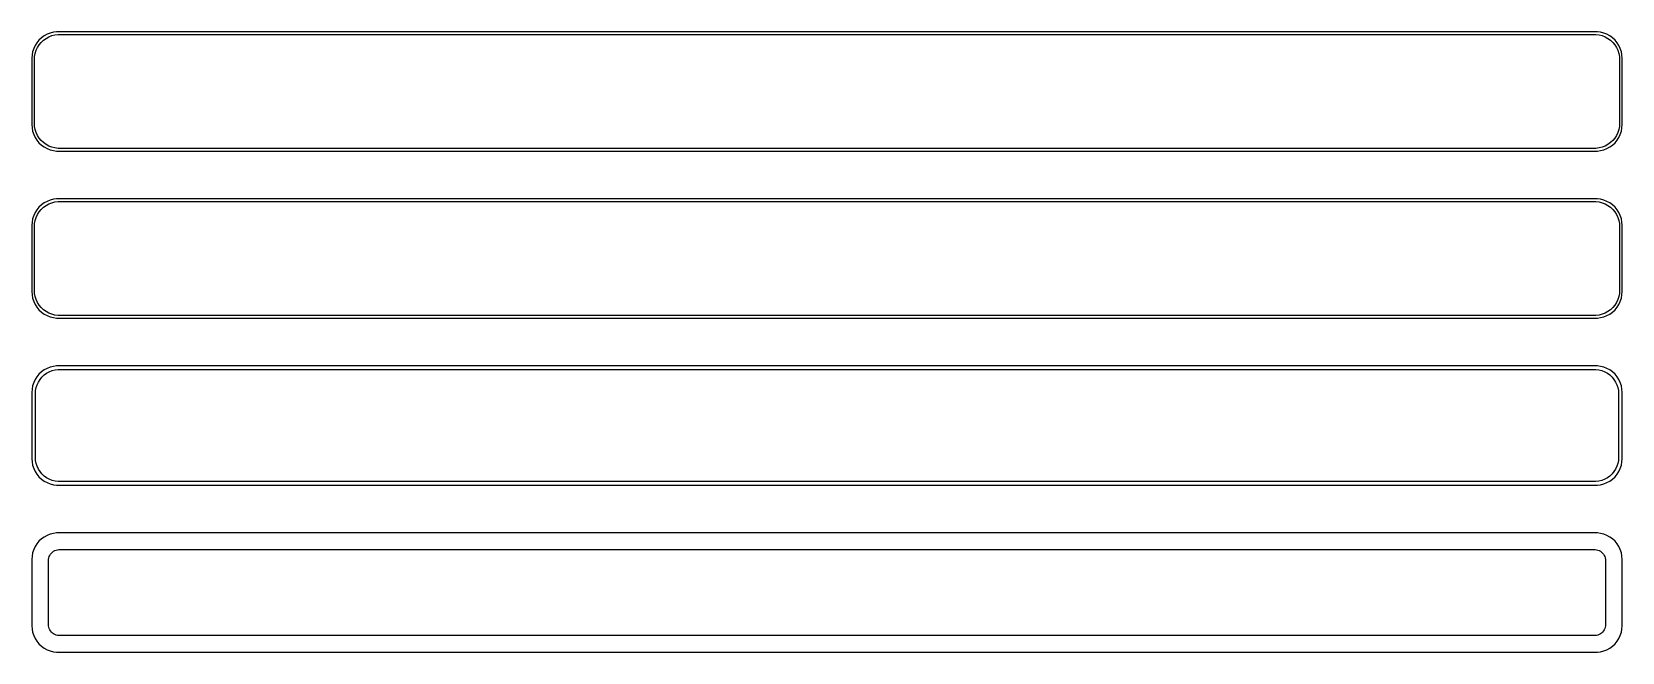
# Model space of a CAD drawing. Header units: metres. Extents: x -150 to 150, y 115 to 232.
import ezdxf

# ---------------------------------------------------------------- set-up
doc = ezdxf.new("R2010")
doc.units = ezdxf.units.M

msp = doc.modelspace()

# ---------------------------------------------------------------- linework, layer by layer
for p, q in [((-147.129, 231.274), (-147.679, 230.972)), ((-146.545, 231.505), (-147.129, 231.274)), ((-146.772, 230.798), (-146.218, 231.018)), ((-145.937, 231.661), (-146.545, 231.505)), ((-146.218, 231.018), (-145.64, 231.166)), ((-145.314, 231.74), (-145.937, 231.661)), ((-145.64, 231.166), (-145.048, 231.241)), ((145.314, 231.74), (-145.314, 231.74)), ((-145.048, 231.241), (145.048, 231.241)), ((145.048, 231.241), (145.64, 231.166)), ((145.937, 231.661), (145.314, 231.74)), ((145.64, 231.166), (146.218, 231.018)), ((146.545, 231.505), (145.937, 231.661)), ((146.218, 231.018), (146.772, 230.798)), ((147.129, 231.274), (146.545, 231.505)), ((147.679, 230.972), (147.129, 231.274)), ((-149.649, 228.591), (-149.843, 227.993)), ((-149.382, 229.159), (-149.649, 228.591)), ((-149.045, 229.689), (-149.382, 229.159)), ((-149.351, 227.681), (-149.166, 228.249)), ((-149.166, 228.249), (-148.912, 228.788)), ((-148.645, 230.173), (-149.045, 229.689)), ((-148.912, 228.788), (-148.593, 229.292)), ((-148.187, 230.603), (-148.645, 230.173)), ((-148.593, 229.292), (-148.213, 229.752)), ((-148.213, 229.752), (-147.778, 230.16)), ((-147.679, 230.972), (-148.187, 230.603)), ((-147.778, 230.16), (-147.295, 230.511)), ((-147.295, 230.511), (-146.772, 230.798)), ((146.772, 230.798), (147.295, 230.511)), ((147.295, 230.511), (147.778, 230.16)), ((148.187, 230.603), (147.679, 230.972)), ((147.778, 230.16), (148.213, 229.752)), ((148.645, 230.173), (148.187, 230.603)), ((148.213, 229.752), (148.593, 229.292)), ((148.593, 229.292), (148.912, 228.788)), ((149.045, 229.689), (148.645, 230.173)), ((148.912, 228.788), (149.166, 228.249)), ((149.382, 229.159), (149.045, 229.689)), ((149.166, 228.249), (149.351, 227.681)), ((149.649, 228.591), (149.382, 229.159)), ((149.843, 227.993), (149.649, 228.591)), ((-149.961, 227.377), (-150, 226.75)), ((-150, 226.75), (-150, 214.25)), ((-149.843, 227.993), (-149.961, 227.377)), ((-149.5, 226.5), (-149.463, 227.095)), ((-149.5, 214.5), (-149.5, 226.5)), ((-149.463, 227.095), (-149.351, 227.681)), ((149.351, 227.681), (149.463, 227.095)), ((149.463, 227.095), (149.5, 226.5)), ((149.5, 226.5), (149.5, 214.5)), ((149.961, 227.377), (149.843, 227.993)), ((150, 226.75), (149.961, 227.377)), ((150, 214.25), (150, 226.75)), ((-150, 214.25), (-149.961, 213.623)), ((-149.961, 213.623), (-149.843, 213.007)), ((-149.843, 213.007), (-149.649, 212.409)), ((-149.463, 213.905), (-149.5, 214.5)), ((-149.351, 213.319), (-149.463, 213.905)), ((-149.166, 212.751), (-149.351, 213.319)), ((149.351, 213.319), (149.166, 212.751)), ((149.463, 213.905), (149.351, 213.319)), ((149.5, 214.5), (149.463, 213.905)), ((149.649, 212.409), (149.843, 213.007)), ((149.843, 213.007), (149.961, 213.623)), ((149.961, 213.623), (150, 214.25)), ((-149.649, 212.409), (-149.382, 211.841)), ((-149.382, 211.841), (-149.045, 211.311)), ((-148.912, 212.212), (-149.166, 212.751)), ((-149.045, 211.311), (-148.645, 210.827)), ((-148.593, 211.708), (-148.912, 212.212)), ((-148.645, 210.827), (-148.187, 210.397)), ((-148.213, 211.248), (-148.593, 211.708)), ((-147.778, 210.84), (-148.213, 211.248)), ((-148.187, 210.397), (-147.679, 210.028)), ((-147.295, 210.489), (-147.778, 210.84)), ((-147.679, 210.028), (-147.129, 209.726)), ((-146.772, 210.202), (-147.295, 210.489)), ((-146.218, 209.982), (-146.772, 210.202)), ((146.772, 210.202), (146.218, 209.982)), ((147.295, 210.489), (146.772, 210.202)), ((147.129, 209.726), (147.679, 210.028)), ((147.778, 210.84), (147.295, 210.489)), ((147.679, 210.028), (148.187, 210.397)), ((148.213, 211.248), (147.778, 210.84)), ((148.187, 210.397), (148.645, 210.827)), ((148.593, 211.708), (148.213, 211.248)), ((148.912, 212.212), (148.593, 211.708)), ((148.645, 210.827), (149.045, 211.311)), ((149.166, 212.751), (148.912, 212.212)), ((149.045, 211.311), (149.382, 211.841)), ((149.382, 211.841), (149.649, 212.409)), ((-147.129, 209.726), (-146.545, 209.495)), ((-146.545, 209.495), (-145.937, 209.339)), ((-145.64, 209.834), (-146.218, 209.982)), ((-145.937, 209.339), (-145.314, 209.26)), ((-145.048, 209.759), (-145.64, 209.834)), ((-145.314, 209.26), (145.314, 209.26)), ((145.048, 209.759), (-145.048, 209.759)), ((145.64, 209.834), (145.048, 209.759)), ((145.314, 209.26), (145.937, 209.339)), ((146.218, 209.982), (145.64, 209.834)), ((145.937, 209.339), (146.545, 209.495)), ((146.545, 209.495), (147.129, 209.726)), ((-149.045, 198.189), (-149.382, 197.659)), ((-148.645, 198.673), (-149.045, 198.189)), ((-148.187, 199.103), (-148.645, 198.673)), ((-148.593, 197.792), (-148.213, 198.252)), ((-148.213, 198.252), (-147.778, 198.66)), ((-147.679, 199.472), (-148.187, 199.103)), ((-147.778, 198.66), (-147.295, 199.011)), ((-147.129, 199.774), (-147.679, 199.472)), ((-147.295, 199.011), (-146.772, 199.298)), ((-146.545, 200.005), (-147.129, 199.774)), ((-146.772, 199.298), (-146.218, 199.518)), ((-145.937, 200.161), (-146.545, 200.005)), ((-146.218, 199.518), (-145.64, 199.666)), ((-145.314, 200.24), (-145.937, 200.161)), ((-145.64, 199.666), (-145.048, 199.741)), ((145.314, 200.24), (-145.314, 200.24)), ((-145.048, 199.741), (145.048, 199.741)), ((145.048, 199.741), (145.64, 199.666)), ((145.937, 200.161), (145.314, 200.24)), ((145.64, 199.666), (146.218, 199.518)), ((146.545, 200.005), (145.937, 200.161)), ((146.218, 199.518), (146.772, 199.298)), ((147.129, 199.774), (146.545, 200.005)), ((146.772, 199.298), (147.295, 199.011)), ((147.679, 199.472), (147.129, 199.774)), ((147.295, 199.011), (147.778, 198.66)), ((148.187, 199.103), (147.679, 199.472)), ((147.778, 198.66), (148.213, 198.252)), ((148.645, 198.673), (148.187, 199.103)), ((148.213, 198.252), (148.593, 197.792)), ((149.045, 198.189), (148.645, 198.673)), ((149.382, 197.659), (149.045, 198.189)), ((-149.961, 195.877), (-150, 195.25)), ((-150, 195.25), (-150, 182.75)), ((-149.843, 196.493), (-149.961, 195.877)), ((-149.649, 197.091), (-149.843, 196.493)), ((-149.382, 197.659), (-149.649, 197.091)), ((-149.5, 195), (-149.463, 195.595)), ((-149.5, 183), (-149.5, 195)), ((-149.463, 195.595), (-149.351, 196.181)), ((-149.351, 196.181), (-149.166, 196.749)), ((-149.166, 196.749), (-148.912, 197.288)), ((-148.912, 197.288), (-148.593, 197.792)), ((148.593, 197.792), (148.912, 197.288)), ((148.912, 197.288), (149.166, 196.749)), ((149.166, 196.749), (149.351, 196.181)), ((149.351, 196.181), (149.463, 195.595)), ((149.649, 197.091), (149.382, 197.659)), ((149.463, 195.595), (149.5, 195)), ((149.5, 195), (149.5, 183)), ((149.843, 196.493), (149.649, 197.091)), ((149.961, 195.877), (149.843, 196.493)), ((150, 195.25), (149.961, 195.877)), ((150, 182.75), (150, 195.25)), ((-149.463, 182.405), (-149.5, 183)), ((149.5, 183), (149.463, 182.405)), ((-150, 182.75), (-149.961, 182.123)), ((-149.961, 182.123), (-149.843, 181.507)), ((-149.843, 181.507), (-149.649, 180.909)), ((-149.649, 180.909), (-149.382, 180.341)), ((-149.351, 181.819), (-149.463, 182.405)), ((-149.382, 180.341), (-149.045, 179.811)), ((-149.166, 181.251), (-149.351, 181.819)), ((-148.912, 180.712), (-149.166, 181.251)), ((-148.593, 180.208), (-148.912, 180.712)), ((-148.213, 179.748), (-148.593, 180.208)), ((148.593, 180.208), (148.213, 179.748)), ((148.912, 180.712), (148.593, 180.208)), ((149.166, 181.251), (148.912, 180.712)), ((149.045, 179.811), (149.382, 180.341)), ((149.351, 181.819), (149.166, 181.251)), ((149.463, 182.405), (149.351, 181.819)), ((149.382, 180.341), (149.649, 180.909)), ((149.649, 180.909), (149.843, 181.507)), ((149.843, 181.507), (149.961, 182.123)), ((149.961, 182.123), (150, 182.75)), ((-149.045, 179.811), (-148.645, 179.327)), ((-148.645, 179.327), (-148.187, 178.897)), ((-147.778, 179.34), (-148.213, 179.748)), ((-148.187, 178.897), (-147.679, 178.528)), ((-147.295, 178.989), (-147.778, 179.34)), ((-147.679, 178.528), (-147.129, 178.226)), ((-146.772, 178.702), (-147.295, 178.989)), ((-147.129, 178.226), (-146.545, 177.995)), ((-146.218, 178.482), (-146.772, 178.702)), ((-146.545, 177.995), (-145.937, 177.839)), ((-145.64, 178.334), (-146.218, 178.482)), ((-145.937, 177.839), (-145.314, 177.76)), ((-145.048, 178.259), (-145.64, 178.334)), ((-145.314, 177.76), (145.314, 177.76)), ((145.048, 178.259), (-145.048, 178.259)), ((145.64, 178.334), (145.048, 178.259)), ((145.314, 177.76), (145.937, 177.839)), ((146.218, 178.482), (145.64, 178.334)), ((145.937, 177.839), (146.545, 177.995)), ((146.772, 178.702), (146.218, 178.482)), ((146.545, 177.995), (147.129, 178.226)), ((147.295, 178.989), (146.772, 178.702)), ((147.129, 178.226), (147.679, 178.528)), ((147.778, 179.34), (147.295, 178.989)), ((147.679, 178.528), (148.187, 178.897)), ((148.213, 179.748), (147.778, 179.34)), ((148.187, 178.897), (148.645, 179.327)), ((148.645, 179.327), (149.045, 179.811)), ((-147.129, 168.274), (-147.679, 167.972)), ((-146.545, 168.505), (-147.129, 168.274)), ((-145.937, 168.661), (-146.545, 168.505)), ((-145.314, 168.74), (-145.937, 168.661)), ((-145.608, 167.997), (-145.037, 168.069)), ((145.314, 168.74), (-145.314, 168.74)), ((-145.037, 168.069), (145.037, 168.069)), ((145.037, 168.069), (145.608, 167.997)), ((145.937, 168.661), (145.314, 168.74)), ((146.545, 168.505), (145.937, 168.661)), ((147.129, 168.274), (146.545, 168.505)), ((147.679, 167.972), (147.129, 168.274)), ((-149.649, 165.591), (-149.843, 164.993)), ((-149.382, 166.159), (-149.649, 165.591)), ((-149.045, 166.689), (-149.382, 166.159)), ((-149.185, 164.639), (-149.007, 165.185)), ((-148.645, 167.173), (-149.045, 166.689)), ((-149.007, 165.185), (-148.762, 165.706)), ((-148.762, 165.706), (-148.454, 166.191)), ((-148.187, 167.603), (-148.645, 167.173)), ((-148.454, 166.191), (-148.088, 166.634)), ((-147.679, 167.972), (-148.187, 167.603)), ((-148.088, 166.634), (-147.668, 167.028)), ((-147.668, 167.028), (-147.203, 167.366)), ((-147.203, 167.366), (-146.699, 167.643)), ((-146.699, 167.643), (-146.165, 167.854)), ((-146.165, 167.854), (-145.608, 167.997)), ((145.608, 167.997), (146.165, 167.854)), ((146.165, 167.854), (146.699, 167.643)), ((146.699, 167.643), (147.203, 167.366)), ((147.203, 167.366), (147.668, 167.028)), ((147.668, 167.028), (148.088, 166.634)), ((148.187, 167.603), (147.679, 167.972)), ((148.088, 166.634), (148.454, 166.191)), ((148.645, 167.173), (148.187, 167.603)), ((148.454, 166.191), (148.762, 165.706)), ((149.045, 166.689), (148.645, 167.173)), ((148.762, 165.706), (149.007, 165.185)), ((149.007, 165.185), (149.185, 164.639)), ((149.382, 166.159), (149.045, 166.689)), ((149.649, 165.591), (149.382, 166.159)), ((149.843, 164.993), (149.649, 165.591)), ((-149.961, 164.377), (-150, 163.75)), ((-150, 163.75), (-150, 151.25)), ((-149.843, 164.993), (-149.961, 164.377)), ((-149.328, 163.5), (-149.292, 164.074)), ((-149.328, 151.5), (-149.328, 163.5)), ((-149.292, 164.074), (-149.185, 164.639)), ((149.185, 164.639), (149.292, 164.074)), ((149.292, 164.074), (149.328, 163.5)), ((149.328, 163.5), (149.328, 151.5)), ((149.961, 164.377), (149.843, 164.993)), ((150, 163.75), (149.961, 164.377)), ((150, 151.25), (150, 163.75)), ((-150, 151.25), (-149.961, 150.623)), ((-149.961, 150.623), (-149.843, 150.007)), ((-149.843, 150.007), (-149.649, 149.409)), ((-149.292, 150.926), (-149.328, 151.5)), ((-149.185, 150.361), (-149.292, 150.926)), ((-149.007, 149.815), (-149.185, 150.361)), ((149.185, 150.361), (149.007, 149.815)), ((149.292, 150.926), (149.185, 150.361)), ((149.328, 151.5), (149.292, 150.926)), ((149.649, 149.409), (149.843, 150.007)), ((149.843, 150.007), (149.961, 150.623)), ((149.961, 150.623), (150, 151.25)), ((-149.649, 149.409), (-149.382, 148.841)), ((-149.382, 148.841), (-149.045, 148.311)), ((-149.045, 148.311), (-148.645, 147.827)), ((-148.762, 149.294), (-149.007, 149.815)), ((-148.454, 148.809), (-148.762, 149.294)), ((-148.645, 147.827), (-148.187, 147.397)), ((-148.088, 148.366), (-148.454, 148.809)), ((-148.187, 147.397), (-147.679, 147.028)), ((-147.668, 147.972), (-148.088, 148.366)), ((-147.679, 147.028), (-147.129, 146.726)), ((-147.203, 147.634), (-147.668, 147.972)), ((-146.699, 147.357), (-147.203, 147.634)), ((-146.165, 147.146), (-146.699, 147.357)), ((-145.608, 147.003), (-146.165, 147.146)), ((-145.037, 146.931), (-145.608, 147.003)), ((145.608, 147.003), (145.037, 146.931)), ((146.165, 147.146), (145.608, 147.003)), ((146.699, 147.357), (146.165, 147.146)), ((147.203, 147.634), (146.699, 147.357)), ((147.129, 146.726), (147.679, 147.028)), ((147.668, 147.972), (147.203, 147.634)), ((148.088, 148.366), (147.668, 147.972)), ((147.679, 147.028), (148.187, 147.397)), ((148.454, 148.809), (148.088, 148.366)), ((148.187, 147.397), (148.645, 147.827)), ((148.762, 149.294), (148.454, 148.809)), ((148.645, 147.827), (149.045, 148.311)), ((149.007, 149.815), (148.762, 149.294)), ((149.045, 148.311), (149.382, 148.841)), ((149.382, 148.841), (149.649, 149.409)), ((-147.129, 146.726), (-146.545, 146.495)), ((-146.545, 146.495), (-145.937, 146.339)), ((-145.937, 146.339), (-145.314, 146.26)), ((-145.314, 146.26), (145.314, 146.26)), ((145.037, 146.931), (-145.037, 146.931)), ((145.314, 146.26), (145.937, 146.339)), ((145.937, 146.339), (146.545, 146.495)), ((146.545, 146.495), (147.129, 146.726)), ((-149.045, 135.189), (-149.382, 134.659)), ((-148.645, 135.673), (-149.045, 135.189)), ((-148.187, 136.103), (-148.645, 135.673)), ((-147.679, 136.472), (-148.187, 136.103)), ((-147.129, 136.774), (-147.679, 136.472)), ((-146.545, 137.005), (-147.129, 136.774)), ((-145.937, 137.161), (-146.545, 137.005)), ((-145.314, 137.24), (-145.937, 137.161)), ((145.314, 137.24), (-145.314, 137.24)), ((145.937, 137.161), (145.314, 137.24)), ((146.545, 137.005), (145.937, 137.161)), ((147.129, 136.774), (146.545, 137.005)), ((147.679, 136.472), (147.129, 136.774)), ((148.187, 136.103), (147.679, 136.472)), ((148.645, 135.673), (148.187, 136.103)), ((149.045, 135.189), (148.645, 135.673)), ((149.382, 134.659), (149.045, 135.189)), ((-149.961, 132.877), (-150, 132.25)), ((-150, 132.25), (-150, 119.75)), ((-149.843, 133.493), (-149.961, 132.877)), ((-149.649, 134.091), (-149.843, 133.493)), ((-149.382, 134.659), (-149.649, 134.091)), ((-146.86, 132), (-146.843, 132.264)), ((-146.86, 120), (-146.86, 132)), ((-146.843, 132.264), (-146.793, 132.525)), ((-146.793, 132.525), (-146.711, 132.777)), ((-146.711, 132.777), (-146.599, 133.016)), ((-146.599, 133.016), (-146.457, 133.24)), ((-146.457, 133.24), (-146.288, 133.444)), ((-146.288, 133.444), (-146.095, 133.625)), ((-146.095, 133.625), (-145.88, 133.781)), ((-145.88, 133.781), (-145.648, 133.909)), ((-145.648, 133.909), (-145.402, 134.006)), ((-145.402, 134.006), (-145.145, 134.072)), ((-145.145, 134.072), (-144.882, 134.105)), ((-144.882, 134.105), (144.882, 134.105)), ((144.882, 134.105), (145.145, 134.072)), ((145.145, 134.072), (145.402, 134.006)), ((145.402, 134.006), (145.648, 133.909)), ((145.648, 133.909), (145.88, 133.781)), ((145.88, 133.781), (146.095, 133.625)), ((146.095, 133.625), (146.288, 133.444)), ((146.288, 133.444), (146.457, 133.24)), ((146.457, 133.24), (146.599, 133.016)), ((146.599, 133.016), (146.711, 132.777)), ((146.711, 132.777), (146.793, 132.525)), ((146.793, 132.525), (146.843, 132.264)), ((146.843, 132.264), (146.86, 132)), ((146.86, 132), (146.86, 120)), ((149.649, 134.091), (149.382, 134.659)), ((149.843, 133.493), (149.649, 134.091)), ((149.961, 132.877), (149.843, 133.493)), ((150, 132.25), (149.961, 132.877)), ((150, 119.75), (150, 132.25)), ((-146.843, 119.736), (-146.86, 120)), ((146.86, 120), (146.843, 119.736)), ((-150, 119.75), (-149.961, 119.123)), ((-149.961, 119.123), (-149.843, 118.507)), ((-149.843, 118.507), (-149.649, 117.909)), ((-149.649, 117.909), (-149.382, 117.341)), ((-149.382, 117.341), (-149.045, 116.811)), ((-146.793, 119.475), (-146.843, 119.736)), ((-146.711, 119.223), (-146.793, 119.475)), ((-146.599, 118.984), (-146.711, 119.223)), ((-146.457, 118.76), (-146.599, 118.984)), ((-146.288, 118.556), (-146.457, 118.76)), ((-146.095, 118.375), (-146.288, 118.556)), ((-145.88, 118.219), (-146.095, 118.375)), ((-145.648, 118.091), (-145.88, 118.219)), ((-145.402, 117.994), (-145.648, 118.091)), ((-145.145, 117.928), (-145.402, 117.994)), ((-144.882, 117.895), (-145.145, 117.928)), ((144.882, 117.895), (-144.882, 117.895)), ((145.145, 117.928), (144.882, 117.895)), ((145.402, 117.994), (145.145, 117.928)), ((145.648, 118.091), (145.402, 117.994)), ((145.88, 118.219), (145.648, 118.091)), ((146.095, 118.375), (145.88, 118.219)), ((146.288, 118.556), (146.095, 118.375)), ((146.457, 118.76), (146.288, 118.556)), ((146.599, 118.984), (146.457, 118.76)), ((146.711, 119.223), (146.599, 118.984)), ((146.793, 119.475), (146.711, 119.223)), ((146.843, 119.736), (146.793, 119.475)), ((149.045, 116.811), (149.382, 117.341)), ((149.382, 117.341), (149.649, 117.909)), ((149.649, 117.909), (149.843, 118.507)), ((149.843, 118.507), (149.961, 119.123)), ((149.961, 119.123), (150, 119.75)), ((-149.045, 116.811), (-148.645, 116.327)), ((-148.645, 116.327), (-148.187, 115.897)), ((-148.187, 115.897), (-147.679, 115.528)), ((-147.679, 115.528), (-147.129, 115.226)), ((-147.129, 115.226), (-146.545, 114.995)), ((-146.545, 114.995), (-145.937, 114.839)), ((-145.937, 114.839), (-145.314, 114.76)), ((-145.314, 114.76), (145.314, 114.76)), ((145.314, 114.76), (145.937, 114.839)), ((145.937, 114.839), (146.545, 114.995)), ((146.545, 114.995), (147.129, 115.226)), ((147.129, 115.226), (147.679, 115.528)), ((147.679, 115.528), (148.187, 115.897)), ((148.187, 115.897), (148.645, 116.327)), ((148.645, 116.327), (149.045, 116.811))]:
    msp.add_line(p, q)

doc.saveas('drawing.dxf')
